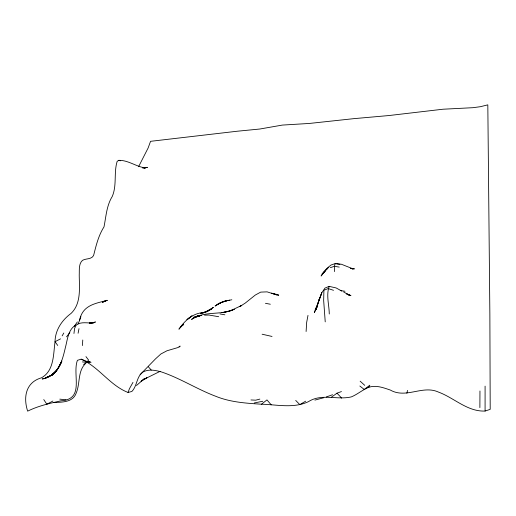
<?xml version="1.0" encoding="UTF-8"?>
<svg xmlns="http://www.w3.org/2000/svg" width="516" height="516" viewBox="0 0 516 516"><rect width="100%" height="100%" fill="white"/><g stroke="black" fill="none" stroke-linecap="round" stroke-linejoin="round"><path stroke-width="0.77" d="M479.88 407.608L479.964 390.973M143.313 167.932L145.712 167.745L143.712 167.623L145.248 167.958C136.082 166.604 128.252 160.147 118.809 160.321L117.171 161.334C113.63 172.641 117.074 185.309 112.243 196.486C106.535 205.716 106.083 216.565 103.993 226.898C98.395 235.709 96.086 245.622 93.577 255.607C91.222 259.638 85.953 258.252 82.431 260.374C78.484 264.102 79.503 270.19 79.232 275.105C79.361 287.96 81.341 303.556 71.105 313.373C61.984 320.081 55.212 330.014 55.031 341.682C53.322 354.15 54.212 370.804 41.499 377.796C25.91 382.24 23.065 396.972 27.651 411.149C38.113 405.95 49.594 403.389 60.914 400.822C85.14 399.3 72.021 374.88 77.413 360.329L81.16 359.168C98.943 366.979 109.902 385.413 128.045 392.457L131.87 391.47C137.308 385.949 136.353 376.461 143.126 371.939C148.866 368.817 155.639 370.282 161.579 371.984C180.4 378.338 197.222 389.309 215.785 396.301C230.284 402.216 246.048 403.248 261.496 404.209C277.034 404.615 293.656 408.64 308.387 401.68C321.674 393.166 337.174 400.268 351.325 396.894C357.498 394.379 362.529 389.786 368.734 387.322C375.964 384.826 383.433 387.729 390.302 390.044C406.098 399.074 422.552 384.794 438.407 392.063C454.119 397.817 467.47 411.852 485.085 411.039L485.092 386.142M306.104 331.511L306.678 322.326L307.994 315.379M82.418 345.565L82.773 340.018M73.949 333.484L74.588 328.434L76.245 325.08C81.064 321.262 87.681 323.422 93.344 322.881L89.3 323.08L92.603 322.848L95.46 321.945L93.506 322.881M78.09 333.259L79 328.66M406.86 393.237L407.543 390.399M339.909 264.321L335.168 263.611L334.458 266.295L334.523 271.59M80.902 316.65L79.451 320.791C82.289 305.343 94.77 303.582 107.386 300.318L102.478 302.17M128.045 392.457L129.464 388.658L132.973 382.388M78.039 323.996L79.657 320.152M317.656 305.072L314.341 312.664L321.752 292.869L324.957 288.083L329.189 286.374L336.103 287.934L341.798 291.063M329.189 286.374C325.989 295.1 329.182 304.924 329.273 314.005M61.772 361.142C58.566 369.959 51.619 377.235 42.215 378.996C51.89 377.57 58.398 369.759 61.772 361.142L56.567 370.901L51.768 375.519C60.372 368.747 63.042 357.549 65.422 347.397C67.493 339.722 68.093 329.479 75.71 325.157M317.611 305.072L315.199 309.877L317.65 305.795M368.734 387.322L369.83 385.194L364.232 389.464L359.852 386.026M60.03 364.573L61.752 361.284M138.572 166.72L148.137 147.957L150.556 141.32L237.166 131.238L259.825 129.019L282.31 125.085L309.368 123.447L353.757 118.661L388.961 115.539L443.018 109.218L472.933 107.696L480.409 106.696L487.82 104.851L489.865 314.16L490.2 409.356L485.085 411.039M62.152 335.858L63.803 333.013M317.534 305.672L316.224 307.626L317.701 305.73M77.342 321.939L74.317 326.318M69.86 332.556L66.564 336.813M85.875 363.232C77.516 370.727 80.322 383.169 76.31 392.805C73.201 402.422 62.017 402.248 53.787 402.454M86.798 362.161L88.604 360.097L85.953 356.62M136.443 385.536L144.119 378.905L141.081 381.305L146.899 377.744L143.545 379.55L160.095 371.339M327.666 268.397L324.196 271.758L321.094 276.002L325.364 270.461L328.821 267.275M140.107 374.687L155.516 358.865L160.844 354.008L166.984 350.764L177.878 347.571L180.149 346.094L179.155 347.042M183.573 324.364L180.613 327.073L183.335 324.119L178.923 329.195C184.831 320.539 193.023 312.877 204.123 312.535L200.305 313.425L206.245 311.69L211.695 308.987L202.685 313.089L208.277 310.722L213.405 307.407L204.942 312.573L210.199 309.568L207.632 311.245M183.619 324.287L182.458 325.325L183.715 324.403M323.248 273.029L322.061 274.009L327.466 267.894L331.066 264.985L335.168 263.611M261.496 404.209L266.959 399.906L271.216 404.834M331.388 397.217L337.006 393.166L341.45 391.567M325.602 270.939L323.203 272.635L324.48 271.971M83.579 364.49L85.791 363.038M305.633 401.196L299.828 404.621L295.707 400.422M103.026 302.06L106.502 300.293L103.89 301.641M52.903 401.042L46.821 404.202L43.77 399.59M60.572 338.857L55.031 341.682L57.727 345.462M102.381 302.183L104.2 301.434M326.318 396.939L332.588 394.746M201.092 315.341L194.984 317.392L191.539 319.385L197.106 316.173L199.453 315.502L193.326 317.411L201.092 315.341L194.984 317.392L197.106 316.173L200.06 315.831M330.337 267.662L334.458 266.295L339.244 267.095M323.79 397.726L314.902 400.1M262.844 401.255L254.253 402.964M259.851 399.107L255.684 400.177L250.963 399.958M231.826 299.764L223.841 301.396L216.946 304.672L222.241 301.995L227.937 300.344L220.306 302.853L215.166 305.982L220.306 302.853L225.892 300.841L229.755 300.138M82.418 361.916L86.604 362.309L90.113 361.71M201.569 315.353L198.66 315.844C210.206 311.89 223.105 314.637 234.303 309.284L228.343 311.38L221.977 312.664L230.497 310.735L241.772 305.401L239.914 306.491L245.235 303.098L255.291 295.055L260.703 292.114L267.101 291.863L276.634 294.894L271.61 293.082M144.39 167.855L147.46 167.358L142.513 167.99M352.164 268.965L354.434 268.849L350.577 268.288M65.971 399.829L59.804 399.145M204.542 315.166L208.961 315.044L218.681 316.708M86.604 362.309L91.022 362.342L86.475 361.31L81.16 359.168M275.163 294.539L278.021 294.597L273.899 293.914L278.711 295.249L276.066 294.507M336.703 263.734L341.353 264.231L353.079 268.875L350.454 268.314M340.186 290.547L344.965 291.25M220.016 313.934L224.879 314.812M265.45 303.298L270.326 304.234M272.035 336.451L262.115 334.213M118.809 160.321L120.596 160.779M347.507 294.533L350.945 295.558L346.3 293.675M333.517 290.315L328.163 288.554L323.913 290.256L323.661 300.473L325.228 321.868M346.249 293.701L349.313 295.178L343.643 291.946M360.142 381.176L364.748 385.336M337.006 393.166L341.695 398.139M148.408 366.85L151.272 370.049M318.327 302.228L316.127 309.658L319.191 299.435L318.327 302.228L321.752 292.869L318.327 302.228M56.302 370.701L51.497 375.197L45.473 377.918L51.497 375.197L56.302 370.701M188.875 318.172L186.921 319.694L192.017 315.85L188.875 318.172"/></g></svg>
